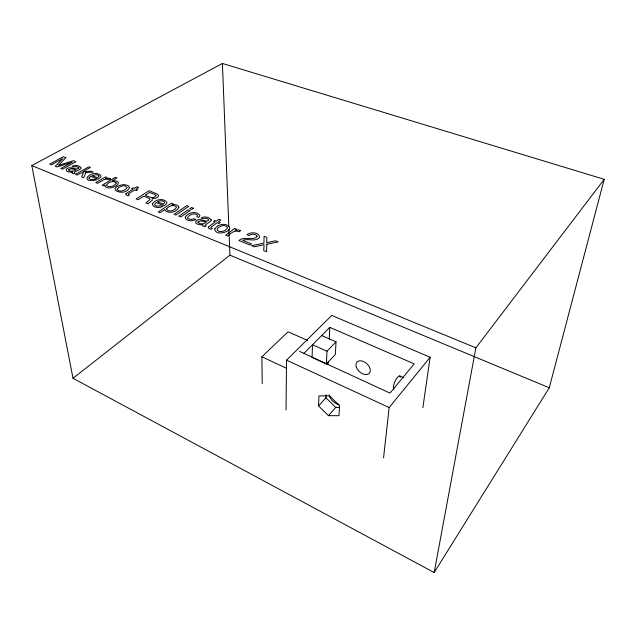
<?xml version="1.0" encoding="UTF-8"?>
<svg xmlns="http://www.w3.org/2000/svg" width="636" height="636" viewBox="0 0 636 636"><rect width="100%" height="100%" fill="white"/><g stroke="black" fill="none" stroke-linecap="round" stroke-linejoin="round"><path stroke-width="0.95" d="M286.033 410.061L286.534 360.159L331.761 315.416L430.143 357.257L422.853 407.755M318.541 405.903L318.954 395.982L329.48 395.791L339.592 405.752L338.972 415.698L328.438 415.674L318.541 405.903L325.91 397.794L326.053 394.829M326.976 351.207L312.499 344.744L312.069 357.464L326.371 363.959L326.976 351.207L336.023 341.85L321.665 335.546M327.985 364.706L328.128 361.757M329.241 339.147L329.814 327.357L414.219 363.879L389.979 393.096L299.596 351.382M336.023 341.85L335.323 354.546L326.371 363.959M383.548 457.88L389.153 407.557L430.143 357.257M434.173 572.543L475.887 347.828L604.2 179.312L222.425 63.457L31.8 165.567L73.005 378.293L434.173 572.543L549.273 387.777L604.2 179.312M328.438 415.674L335.713 407.453L339.529 407.43M303.929 353.346L329.814 327.357M262.223 383.564L261.865 356.788L288.116 331.785L307.625 340.467M73.005 378.293L229.946 255.163L228.936 229.469M31.8 165.567L475.887 347.828M229.946 255.163L549.273 387.777M399.742 375.956L403.645 377.681M286.534 360.159L389.153 407.557M261.865 356.788L286.574 368.316M325.91 397.794L335.713 407.453M222.425 63.457L228.817 226.503M339.115 404.424A8.689 5.358 43.1 0 1 330.617 398.534L329.694 396.689A8.689 5.358 43.1 0 1 329.241 394.892M394.026 389.2A7.211 2.147 -66.4 0 1 395.672 380.113A7.211 2.147 -66.4 0 1 400.346 377.251M198.027 221.908L198.027 222.425C200.189 224.572 204.228 224.214 206.366 222.099L200.658 220.859L198.027 221.908M158.642 195.427L158.173 196.818L156.106 198.162L152.131 198.694L152.314 200.308L148.848 202.94L148.403 203.918L145.938 202.916L149.953 199.593L149.818 198.869L148.26 197.987L143.72 196.174L138.115 199.76L136.128 198.949L149.102 190.689L157.299 194.044L158.642 195.427M266.762 244.28L266.587 251.721L263.702 250.56L264.091 244.685L254.408 246.8L251.649 245.679L263.916 243.143L264.091 236.242L266.929 237.363L266.675 242.737L275.507 240.766L278.242 241.847L266.762 244.28M88.992 177.929L89.175 178.668L90.868 179.519L94.931 179.249L96.6 179.916C76.392 183.931 93.309 167.189 101.084 175.965L100.671 177.261L98.031 179.217L90.654 176.251L88.992 177.929M117.143 189.154L117.111 189.6C119.687 192.716 125.626 190.609 127.24 187.461L125.054 185.911A3.236 1.63 -4.9 0 0 122.422 185.919L118.972 187.294L117.143 189.154M211.327 219.897L210.484 221.304L205.221 225.112L205.038 225.605L206.032 225.987L204.887 226.814L202.653 225.923L203.011 224.627C200.706 225.414 193.169 224.007 196.429 220.636C200.221 217.266 205.42 223.188 208.831 220.183L208.171 219.11L205.643 218.18L202.789 218.768L200.992 218.045C204.14 215.946 209.157 216.932 211.327 219.897M227.442 227.497L227.394 228.101C225.478 231.329 219.802 233.253 217.122 229.954L217.552 228.396L218.673 227.33L222.059 225.764A3.387 1.868 -1.9 0 1 224.842 225.74L226.623 226.464L227.442 227.497M256.968 236.028L256.896 236.831C251.975 241.092 244.065 235.789 238.921 240.535L250.115 245.059L251.53 243.938L242.626 240.344C247.881 238.023 255.41 242.491 259.472 237.355C259.647 231.965 250.21 231.719 247.022 234.724L249.081 235.543C251.284 233.722 255.203 233.571 256.968 236.028M78.856 167.769L78.816 168.222C75.239 170.671 70.334 165.519 66.653 168.93C64.323 171.879 70.707 172.404 72.536 171.959L71.908 172.587L72.536 173.437L73.848 173.803L75.072 173.103C71.526 171.974 80.867 170.233 81.185 167.991L81.09 167.594C78.808 165.257 74.802 164.827 71.948 166.401L73.474 167.014L76.248 166.529L78.856 167.769M214.698 228.865C215.334 238.254 238.746 229.326 225.836 224.659A6.122 3.379 -1.9 0 0 221.749 224.46L217.806 225.772L214.698 228.865M116.229 182.937L116.181 183.359C114.257 186.046 109.352 188.073 106.594 185.458L106.538 184.933C108.287 182.071 113.757 180.044 116.229 182.937M164.668 202.391L163.5 204.188L157.434 201.755C159.525 200.602 163.198 200.038 164.668 202.391M129.49 187.437C125.634 197.709 104.058 188.876 122.319 184.774A5.851 2.942 -4.9 0 1 126.151 184.957L128.194 185.76L129.49 187.437M152.394 203.766C152.592 208.282 159.668 207.972 162.744 206.549L160.924 205.818L156.742 206.12L154.882 205.197L154.604 204.387L156.13 202.558L164.144 205.778L166.648 203.639L166.918 202.224C163.5 197.748 155.271 199.378 152.394 203.766M104.972 185.1L104.98 186.125C110.052 192.485 127.494 180.354 112.302 180.783L117.04 177.945L115.37 177.285L102.142 185.203L103.732 185.847L104.972 185.1M156.011 195.562L155.955 195.968C153.196 199.466 148.268 196.437 145.191 195.236L149.587 192.422L155.295 194.759L156.011 195.562M178.859 207.201C177.07 212.003 169.104 214.062 165.177 210.54L164.978 209.483L160.137 212.734L158.277 211.979L171.386 203.21L173.183 203.925L171.951 204.752C174.312 204.402 178.064 204.434 178.859 207.201M185.37 216.916C184.71 219.706 188.463 220.525 190.53 220.724A5.04 2.719 -3 0 0 193.726 220.374L195.88 219.476L194.012 218.72L191.428 219.476L188.28 218.8A3.029 1.63 -3 0 1 187.628 217.544C189.353 214.491 194.012 212.718 197.128 214.793L197.502 215.405L196.866 216.709L198.734 217.456L199.966 215.572C197.081 210.588 188.057 212.36 185.37 216.916M98.898 176.108L97.578 177.754L91.997 175.52L96.37 174.654L98.318 175.305L98.898 176.108M68.442 169.653L69.157 170.814L71.248 171.267L74.022 170.949L76.145 169.828L71.089 168.771L68.442 169.653M166.759 208.624L166.688 209.769C169.542 212.416 174.836 210.508 176.434 207.328L176.323 206.772C173.556 204.108 168.898 206.056 166.759 208.624M85.82 172.61L83.737 177.754L81.591 176.888L83.427 172.801L80.772 172.96L77.083 175.067L75.485 174.415L88.825 166.815L90.423 167.443L82.72 171.839L91.115 171.187L93.254 172.038L85.82 172.61M208.401 227.004L208.425 228.205L211.088 229.278L212.305 228.38L210.921 227.744L211.144 227.108L217.083 222.767L218.943 223.506L220.175 222.6L218.315 221.861L220.819 220.032L218.856 219.253L216.343 221.074L214.777 220.454L213.537 221.352L215.103 221.98L208.401 227.004M125.936 193.702L125.809 194.783L128.21 195.745L129.49 194.95L128.241 194.37L128.544 193.797L134.768 189.91L136.446 190.577L137.742 189.767L136.064 189.091L138.688 187.453L136.907 186.746L134.276 188.383L132.86 187.819L131.557 188.63L132.98 189.194L125.936 193.702M65.858 157.712L58.281 165.455L73.394 160.701L75.938 161.703L62.527 169.176L60.81 168.484L72.194 162.196L57.057 166.966L55.276 166.242L62.884 158.499L51.532 164.732L49.831 164.04L63.322 156.702L65.858 157.712M240.647 230.574L239.072 231.774C234.859 229.358 230.701 233.555 227.712 235.996L225.701 235.185L234.7 228.388L236.6 229.143L235.058 230.311L238.762 229.962L240.647 230.574M189.965 210.611L180.743 217.003L178.819 216.216L188.049 209.848L189.965 210.611M193.4 208.234L191.667 209.435L189.751 208.68L191.484 207.479L193.4 208.234M188.669 206.366L175.981 215.071L174.097 214.308L186.793 205.619L188.669 206.366M110.608 178.788L108.915 179.797L107.055 179.209L104.264 179.519L97.531 183.335L95.821 182.643L105.504 176.919L107.118 177.563L105.465 178.549L108.979 178.263L110.608 178.788M356.351 367.195A8.348 5.454 42.1 0 0 368.594 373.904A8.348 5.454 42.1 0 0 364.436 361.971A8.348 5.454 42.1 0 0 356.351 367.195"/></g></svg>
